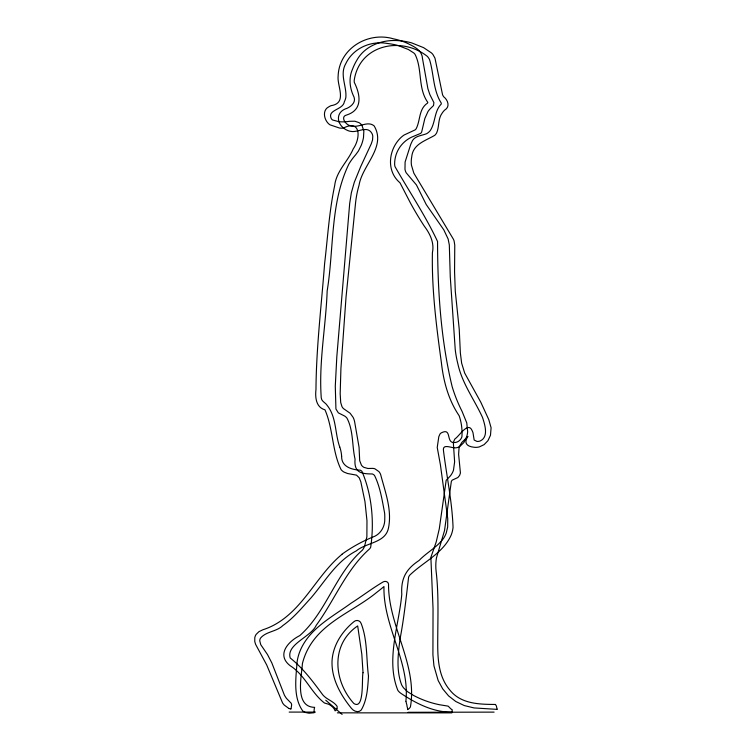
<?xml version="1.0" encoding="UTF-8"?>
<svg xmlns="http://www.w3.org/2000/svg" width="752" height="752" viewBox="0 0 752 752"><rect width="100%" height="100%" fill="white"/><g stroke="black" fill="none" stroke-linecap="round" stroke-linejoin="round"><path stroke-width="1.13" d="M336.896 708.694L337.178 707.181A3.121 3.121 0 0 0 336.99 706.156C333.531 701.146 326.688 699.595 322.777 694.857C313.029 681.594 303.094 668.284 290.197 657.953C286.136 644.22 311.215 636.85 316.244 625.269C334.64 600.218 345.948 569.809 369.702 548.772A8.328 8.328 0 0 0 370.661 547.306C374.43 522.424 371.939 494.534 361.947 471.382A6.176 6.176 0 0 0 360.246 470.169C351.833 469.793 341.164 466.729 341.643 456.116M405.911 701.127C409.972 661.751 382.947 626.049 383.971 586.541A236.73 236.73 0 0 1 376.583 592.491C353.844 611.179 323.069 621.312 308.301 648.403A62.341 62.341 0 0 0 302.398 663.649C301.796 675.578 294.032 706.955 314.627 707.35A10.707 10.707 0 0 0 314.317 712.661L314.082 712.699M290.93 708.91L290.949 708.873A3.572 3.572 0 0 0 291.137 708.478L291.644 704.84A5.668 5.668 0 0 0 291.174 703.205L286.38 698.298L284.472 695.318L271.82 662.897L267.505 654.569L260.756 644.68L259.75 640.826A5.866 5.866 0 0 1 260.436 638.222C265.954 631.351 276.586 631.802 282.884 625.532C293.665 617.918 302.097 607.625 310.943 597.953C325.127 581.446 336.285 561.255 356.298 550.878C366.384 542.436 385.691 543 388.511 527.866C392.14 509.555 385.137 491.846 380.615 474.427A10.462 10.462 0 0 0 378.923 471.607L374.9 468.806A8.037 8.037 0 0 0 372.372 468.383L367.935 468.487L363.977 467.377A7.435 7.435 0 0 1 361.402 465.084L359.691 460.666L359.061 447.29L354.671 422.032A17.099 17.099 0 0 0 353.102 417.332L350.122 413.252L343.476 408.609A8.808 8.808 0 0 1 341.963 406.569L340.712 402.546L340.177 393.663L340.929 368.301L346.042 297.012L355.555 202.965A100.373 100.373 0 0 1 359.061 185.171C362.304 165.045 386.584 146.913 374.148 125.913C367.944 120.621 359.635 127.464 352.415 126.167A9.4 9.4 0 0 1 349.445 125.443C345.177 124.136 340.101 116.297 346.945 114.906C363.113 109.623 360.236 94.301 354.314 82.419A11.947 11.947 0 0 1 354.211 80.304C359.541 44.255 401.906 36.058 427.409 56.438A14.335 14.335 0 0 1 429.542 59.615C433.932 73.893 432.964 89.949 441.217 103.024A2.801 2.801 0 0 1 441.245 104.049C434.177 111.211 435.605 122.294 430.341 130.472A12.925 12.925 0 0 1 426.685 133.659C421.261 135.896 413.882 135.783 411.598 142.504A19.872 19.872 0 0 0 410.46 145.192L405.102 162L404.98 169.369A13.809 13.809 0 0 0 406.165 172.763L416.439 184.945L426.271 204.6L443.793 229.839L448.136 239.004L449.32 244.964L450.269 276.783L455.233 349.567A107.865 107.865 0 0 0 457.893 363.968C462.151 383.511 474.39 399.641 482.54 417.51C484.777 424.476 489.026 437.119 480.011 441.039A10.161 10.161 0 0 1 477.097 441.471L474.155 440.042L473.008 432.804A15.924 15.924 0 0 0 472.2 430.774C468.176 420.876 459.275 436.235 455.026 438.82A11.844 11.844 0 0 0 453.362 443.135L454.622 461.841L453.484 470.188A18.292 18.292 0 0 1 450.298 475.988L446.171 480.302L439.29 528.816L436.188 542.023L430.877 557.345L433.039 608.753L432.917 654.851L433.942 665.858L438.153 680.513L442.693 688.851L448.577 695.891L455.787 701.503L464.285 705.564L474.033 707.933L497.382 709.39A10.208 10.208 0 0 1 496.442 706.053A8.986 8.986 0 0 1 495.493 704.464C479.24 704.351 460.882 704.032 449.856 690.063C436.611 674.525 437.664 652.98 437.786 633.842C437.937 613.049 438.585 592.162 436.132 571.473A48.73 48.73 0 0 1 436.404 558.087L444.535 530.536L451.35 481.383L452.159 480.161L457.855 477.539L459.613 475.424L460.421 472.98L458.617 454.302L459.096 446.979L461.86 442.402L467.923 436.423C463.843 442.364 466.005 446.434 474.127 447.261A13.931 13.931 0 0 0 479.362 446.895L484.1 444.639L487.945 440.7L490.483 435.258L491.094 427.785L488.781 419.616L480.857 402.348L464.68 373.058L461.653 363.188L460.365 353.073L459.237 329.226L455.289 291.353L454.556 271.538L454.763 245.114L454.114 241.007A11.412 11.412 0 0 0 453.033 238.591L413.826 173.139L411.438 165.158A26.104 26.104 0 0 1 411.711 156.961C412.857 143.97 425.641 140.774 434.816 135.275A10.434 10.434 0 0 0 436.715 132.766C439.431 126.458 437.833 118.788 442.223 113.026A17.813 17.813 0 0 1 444.667 110.093C450.41 106.878 447.91 99.95 443.68 96.745A11.637 11.637 0 0 1 442.571 94.79L434.966 58.139L432.908 54.464A15.613 15.613 0 0 0 431.404 52.884L423.602 47.649L411.56 42.855A63.6 63.6 0 0 0 398.579 40.674C382.514 39.32 364.795 45.609 356.768 60.357A51.418 51.418 0 0 0 352.603 68.968C348.402 78.199 349.727 88.379 354.07 97.187C355.987 102.3 351.297 106.267 347.198 108.25C334.076 112.095 336.868 126.167 347.744 130.51A12.793 12.793 0 0 0 350.517 131.318C357.538 133.066 367.352 124.926 371.967 133.499A8.281 8.281 0 0 1 372.785 136.225L372.55 139.966L371.291 143.773L360.725 166.54L354.286 182.332L351.353 192.775L349.689 203.425L336.811 356.786L335.289 386.161L335.928 408.994L338.344 412.857L344.66 416.053A10.857 10.857 0 0 1 346.907 418.037C353.534 430.37 351.927 445.654 355.047 459.143C353.835 472.773 361.43 473.901 372.353 473.957A7.285 7.285 0 0 1 374.496 475.405C380.202 486.892 382.242 500.55 384.639 513.221A52.743 52.743 0 0 1 384.761 518.908C385.043 526.748 380.437 534.484 372.851 537.05A148.633 148.633 0 0 0 341.944 554.233M290.855 709.042L289.05 708.506M342 554.309C316.63 575.224 303.761 609.073 273.888 625.128A64.775 64.775 0 0 1 262.956 629.734L258.951 631.652L256.197 634.35A9.015 9.015 0 0 0 254.787 637.696L254.768 641.531L255.577 644.295L266.716 664.984L282.564 702.923A17.728 17.728 0 0 0 284.331 705.132L288.853 708.431M313.631 712.783L309.063 713.216L305.566 712.511A10.058 10.058 0 0 1 302.652 710.819C292.942 697.076 295.94 677.796 297.106 661.863A47.602 47.602 0 0 1 299.287 652.98C307.869 629.161 331.989 617.129 351.222 603.095C362.022 596.251 372.212 588.327 383.238 581.879C385.25 580.788 388.173 581.55 388.53 584.069C388.22 626.125 417.727 664.693 410.432 706.852A6.9 6.9 0 0 1 408.862 708.779L407.65 709.625A10.547 10.547 0 0 0 407.048 706.438A10.509 10.509 0 0 0 406.4 703.374A10.66 10.66 0 0 0 405.92 701.362M451.886 712.868L337.366 712.849M494.102 712.125L408.082 712.304M289.182 712.088L315.389 712.088M338.626 121.608L332.591 119.991A5.067 5.067 0 0 1 331.322 118.703C326.8 109.632 343.222 110.008 344.341 101.746A15.952 15.952 0 0 0 345.854 97.346C346.822 86.095 339.425 74.514 345.798 63.638C353.055 48.307 370.783 40.486 387.214 43.447A69.005 69.005 0 0 1 398.635 45.722L408.364 49.491L413.788 52.969A9.569 9.569 0 0 1 415.066 54.351C422.558 69.325 417.698 88.266 427.775 102.338A2.03 2.03 0 0 1 427.54 103.099C418.629 108.908 420.509 120.536 416.1 128.874A5.574 5.574 0 0 1 414.972 129.955L404.097 135.022A26.019 26.019 0 0 0 399.989 138.481C388.333 150.56 386.359 171.315 399.932 182.736A26.997 26.997 0 0 1 400.901 184.56L410.489 203.087A345.356 345.356 0 0 0 424.269 226.117C430.003 233.693 434.506 242.821 432.409 252.644C431.667 289.473 436.357 326.105 441.377 362.511C443.454 381.292 448.455 399.979 459.152 415.743C461.465 422.351 462.414 429.655 461.935 436.602A8.413 8.413 0 0 1 460.121 439.892L458.974 440.945A7.849 7.849 0 0 1 456.05 442.317A8.065 8.065 0 0 1 454.725 442.524A7.68 7.68 0 0 1 453.747 442.524C445.955 442.561 451.924 427.409 441.368 432.832A4.606 4.606 0 0 0 440.033 433.96L438.811 436.658L437.232 447.449L440.418 464.868L447.741 518.636L447.666 527.02L446.284 532.867A25.869 25.869 0 0 1 443.595 538.291C437.072 547.334 426.704 552.457 419.09 560.475C405.995 569.085 400.797 578.532 401.784 594.371C398.945 625.711 385.607 659.927 397.874 690.43A13.057 13.057 0 0 0 401.314 693.617C416.429 703.675 433.622 712.417 452.196 712.153A11.205 11.205 0 0 1 452.225 709.747A8.234 8.234 0 0 1 449.423 707.303A8.281 8.281 0 0 1 448.107 706.128L439.318 704.699A95.645 95.645 0 0 1 413.591 695.459L407.678 691.784L403.843 688.165A18.631 18.631 0 0 1 401.624 684.809C396.041 670.06 398.052 653.667 400.149 638.401C404.003 618.135 406.193 597.473 408.618 577.104A8.761 8.761 0 0 1 409.755 575.177C423.489 561.838 443.182 553.284 451.228 534.954A30.606 30.606 0 0 0 453.052 527.453C452.149 501.904 446.726 476.571 443.539 451.191C441.875 442.524 452.215 448.831 456.52 447.741A9.767 9.767 0 0 0 459.66 446.603L463.834 442.58L466.494 437.232A22.005 22.005 0 0 0 467.659 431.733L466.766 422.897L462.057 411.353A149.441 149.441 0 0 1 452.178 386.744C440.71 339.331 437.655 290.084 437.551 241.486C425.463 215.636 409.116 191.384 395.007 166.624A11.186 11.186 0 0 1 394.631 163.663A29.563 29.563 0 0 1 413.647 136.3L420.509 133.442A5.828 5.828 0 0 0 421.628 132.173L424.852 118.478L427.963 111.569A19.759 19.759 0 0 1 431.084 107.931L433.519 105.553L433.895 102.592L429.871 94.62L427.897 88.717L422.38 57.904A10.199 10.199 0 0 0 421.966 55.507C419.879 48.946 412.801 46.032 407.189 43.202A63.215 63.215 0 0 0 393.343 38.813C367.935 31.264 338.945 48.589 338.127 76.225C336.981 86.104 347.65 103.137 331.096 105.656A14.673 14.673 0 0 0 328.953 106.746C322.411 109.877 323.811 118.59 327.957 123.093A10.537 10.537 0 0 0 330.043 124.841L339.453 128.028A18.086 18.086 0 0 0 343.326 128.103C361.11 118.957 360.64 138.33 353.28 148.793C347.903 161.511 336.294 171.099 334.659 185.669C329.254 211.274 327.693 237.51 324.62 263.463C321.424 305.444 316.272 347.339 315.972 389.489C315.069 397.282 315.925 407.321 324.967 409.821C333.202 428.527 332.027 451.35 341.135 469.727A11.656 11.656 0 0 0 343.984 472.077L347.584 473.516L356.523 475.142L359.249 477.849L360.828 481.825L364.974 501.659L366.976 520.807L366.873 536.853L364.532 546.46A22.654 22.654 0 0 1 362.473 550.088C335.213 573.767 326.716 611.771 299.785 635.6C288.044 641.475 276.172 654.889 290.159 665.717C304.927 674.882 310.914 692.507 324.422 702.988L328.549 704.229A13.555 13.555 0 0 1 332.694 707.124L333.155 707.623A10.011 10.011 0 0 1 335.11 710.856A4.145 4.145 0 0 0 336.915 708.704M325.766 700.225L342.122 714.4M339.725 446.97C334.828 433.359 336.623 417.313 327.223 405.46C325.588 402.668 321.386 401.418 321.254 397.808A12.54 12.54 0 0 1 321.151 396.295C318.867 361.016 325.898 326.114 327.167 290.921C334.076 248.799 329.968 203.068 348.966 163.88A62.369 62.369 0 0 1 355.564 154.903L358.413 151.03L361.28 145.268A41.595 41.595 0 0 0 363.489 137.578L363.865 130.886L361.928 125.358A9.259 9.259 0 0 0 358.986 122.623L354.85 121.222L349.614 121.298A42.328 42.328 0 0 1 338.616 121.683M339.754 446.961A34.573 34.573 0 0 1 341.615 456.116M363.028 672.72C361.58 677.223 364.673 710.48 353.882 703.515C333.578 681.209 330.278 644.436 357.679 625.918L361.815 654.268L363.028 672.72M368.489 676.151C367.766 687.544 367.126 700.046 361.223 710.02C358.441 713.178 353.75 711.289 351.532 708.45C340.647 695.102 331.359 678.765 332.036 661.008C332.835 645.507 341.981 631.511 353.722 621.848C356.175 619.375 360.293 620.325 361.251 623.728C367.615 640.422 366.196 658.714 368.489 676.151"/></g></svg>
